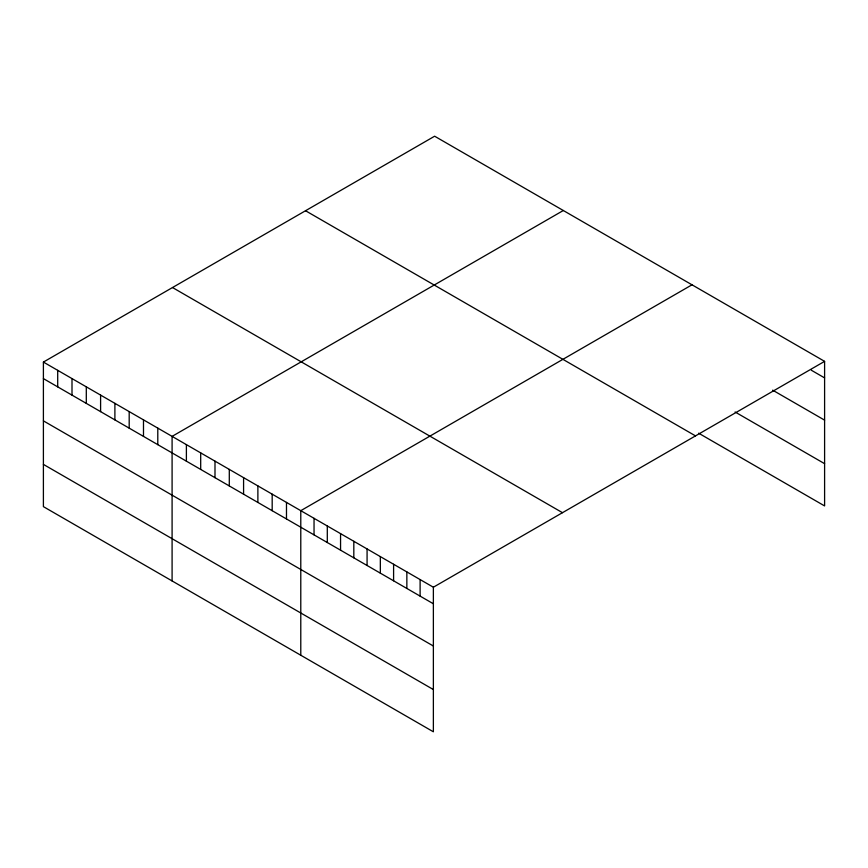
<?xml version="1.0" encoding="UTF-8"?>
<svg xmlns="http://www.w3.org/2000/svg" width="868" height="868" viewBox="0 0 868 868"><rect width="100%" height="100%" fill="white"/><g stroke="black" fill="none" stroke-linecap="round" stroke-linejoin="round"><path stroke-width="1.3" d="M43.4 362.075L433.371 587.224L433.371 731.789L43.4 506.641L43.4 362.075L434.629 136.211L824.6 361.359L824.6 505.925L698.642 433.197M563.321 210.501L172.092 436.376L172.092 580.942M692.013 284.802L300.784 510.677L300.784 655.242M433.371 587.224L824.6 361.359M811.341 370.235L824.6 377.895M772.672 390.166L824.6 420.145M735.098 411.996L824.6 463.675M305.525 210.74L695.496 435.888M172.504 287.536L562.475 512.684M43.4 378.611L433.371 603.77M43.4 420.861L433.371 646.02M43.4 464.391L433.371 689.55M420.112 579.574L420.112 596.11M406.853 571.914L406.853 588.45M393.595 564.265L393.595 580.8M380.336 556.605L380.336 573.14M367.077 548.956L367.077 565.491M353.819 541.296L353.819 557.831M340.56 533.646L340.56 550.182M327.301 525.986L327.301 542.522M314.042 518.326L314.042 534.872M286.483 502.42L286.483 518.956M272.183 494.163L272.183 510.699M257.883 485.906L257.883 502.453M243.582 477.65L243.582 494.196M229.293 469.404L229.293 485.939M214.993 461.147L214.993 477.682M200.692 452.89L200.692 469.425M186.392 444.633L186.392 461.168M157.792 428.119L157.792 444.655M143.491 419.862L143.491 436.409M129.191 411.606L129.191 428.152M114.891 403.36L114.891 419.895M100.601 395.103L100.601 411.638M86.301 386.846L86.301 403.381M72.001 378.589L72.001 395.124M57.7 370.332L57.7 386.868"/></g></svg>
